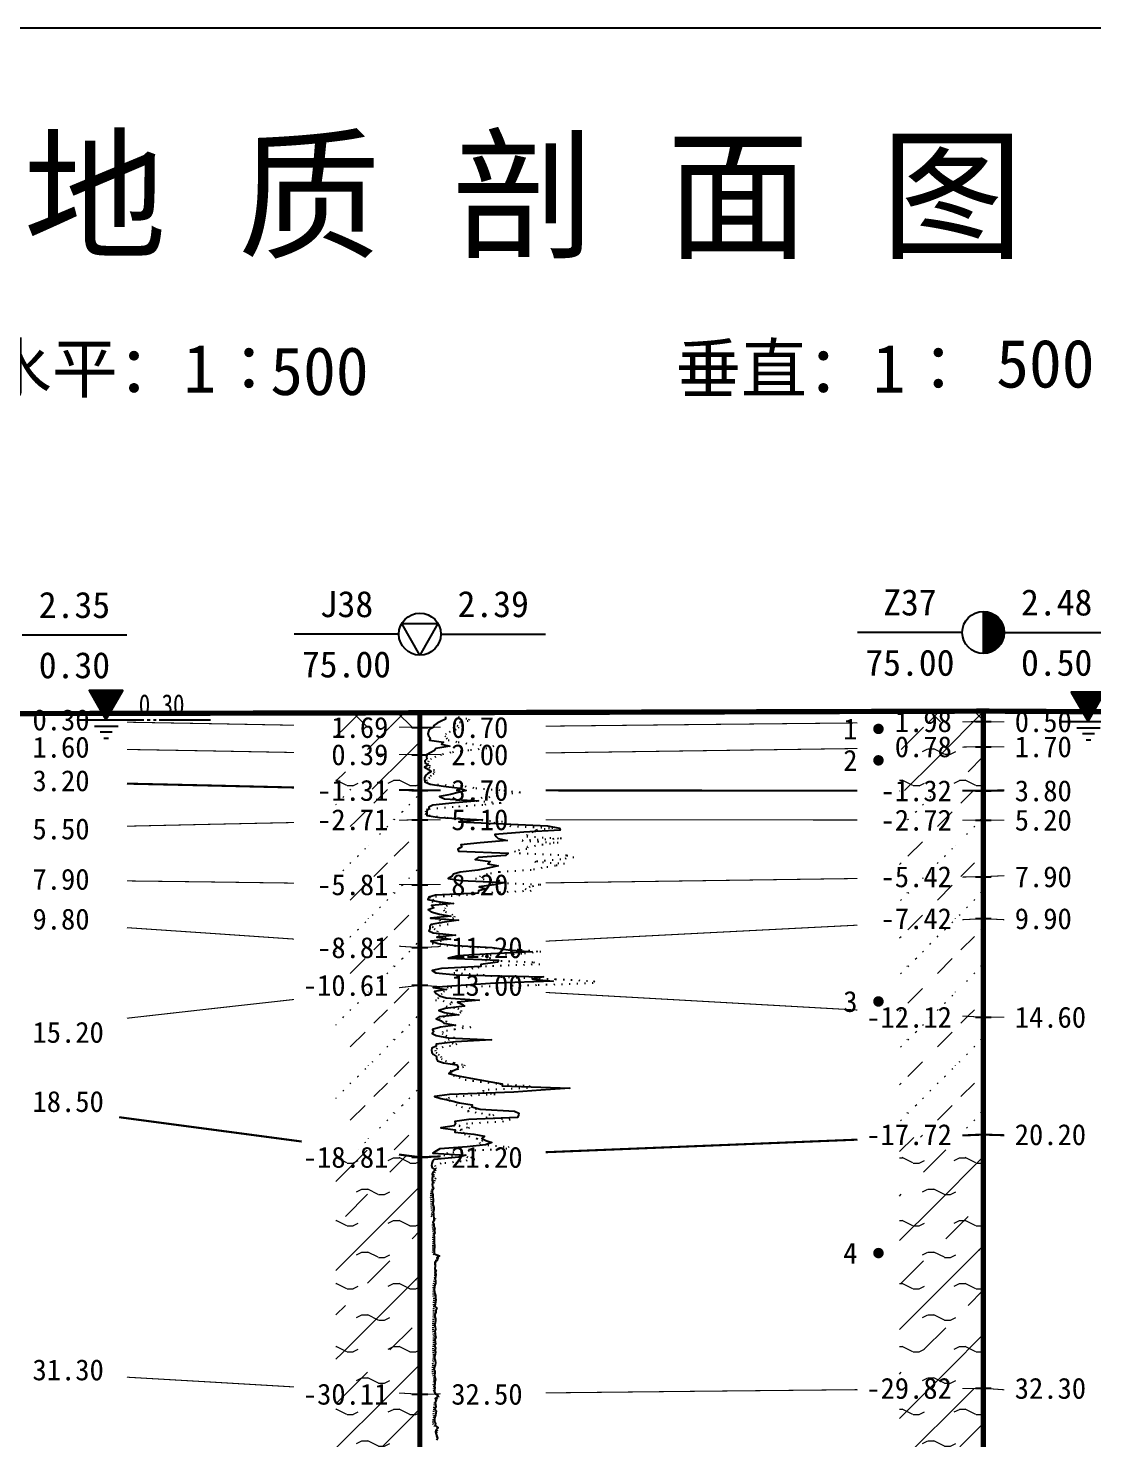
# Model space of a CAD drawing. Extents: x -37 to 3540, y -1485 to 297.
# Drawn here: x 1646.9 to 1748.4, y -149.6 to -15 of the extents above; entities that cross this region are included whole.
import ezdxf
from ezdxf.enums import TextEntityAlignment as Align

# ---------------------------------------------------------------- set-up
doc = ezdxf.new("R2010")
doc.units = 0
doc.linetypes.add('DOT', pattern=[6.35, 0, -6.35])
doc.layers.get('0').update_dxf_attribs({"linetype": 'CONTINUOUS'})
for name, color, linetype in [('CURVE', 200, 'CONTINUOUS'), ('FRAME', 7, 'CONTINUOUS'), ('HOLE', 41, 'CONTINUOUS'), ('SAMPLE', 1, 'CONTINUOUS'), ('STRATUM', 241, 'CONTINUOUS')]:
    doc.layers.add(name, color=color, linetype=linetype)
doc.layers.add('HATCH', color=7, linetype='CONTINUOUS', lineweight=13)
doc.styles.add('ST', font='')
doc.styles.get('ST').set_extended_font_data('SimSun')
pattern_1 = [(45, (1478.7585, -297), (-2.12132, 2.12132), [10, 0]), (135, (1478.7585, -297), (-2.12132, -2.12132), [10, 0])]
pattern_2 = [(45, (1478.7585, -297), (-4.24264, 4.24264), [10, 0]), (45, (1479.8195, -300.182), (-2.12132, 6.36396), [3, -3])]
pattern_3 = [(45, (1478.7585, -297), (-4.24264, 4.24264), [10, 0]), (45, (1479.8195, -300.182), (-2.12132, 6.36396), [3, -3]), (26.565, (1479.8326, -297.2536), (5.999823, 5.999812), [0.567, -12.849]), (0, (1479.2656, -297.2536), (0, 6), [0.567, -5.433]), (26.565, (1477.1772, -297), (5.999823, 5.999812), [0.567, -12.849]), (0, (1477.6843, -296.7464), (0, 6), [0.567, -5.433]), (153.435, (1479.2656, -297.2536), (-5.999818, -5e-06), [1.134, -12.2826]), (26.565, (1482.8326, -294.2536), (5.999823, 5.999812), [0.567, -12.849]), (0, (1482.2656, -294.2536), (0, 6), [0.567, -5.433]), (26.565, (1480.1772, -294), (5.999823, 5.999812), [0.567, -12.849]), (0, (1480.6843, -293.7464), (0, 6), [0.567, -5.433]), (153.435, (1482.2656, -294.2536), (-5.999818, -5e-06), [1.134, -12.2826])]
pattern_4 = [(45, (1478.7585, -297), (-7e-07, 6.99998), [1.97196, -7.92754]), (45, (1481.5713, -294.171), (-7e-07, 6.99998), [1.99367, -7.90583]), (45, (1483.826, -291.918), (-7e-07, 6.99998), [1.81361, -8.08588]), (26.565, (1478.7585, -293.5), (7, 7), [0.0965, -15.55598]), (36.8699, (1479.4585, -292.8), (7, 7), [0.19775, -34.80225]), (315, (1482.2585, -290.024), (6.99998, 1e-06), [0.03305, -9.86644]), (26.565, (1482.2585, -297), (7, 7), [0.14475, -15.50773]), (26.565, (1482.9585, -296.3), (7, 7), [0.10528, -15.5472]), (90, (1483.3085, -295.95), (-7, -5e-07), [0.02877, -6.97123]), (26.565, (1483.6585, -295.6), (7, 7), [0.09101, -31.21394]), (36.8699, (1484.3585, -294.9), (7, 7), [0.11069, -34.88931]), (45, (1485.0585, -294.2), (-2e-07, 6.99998), [0.10911, -9.79038]), (315, (1485.6726, -293.452), (6.99998, 1e-06), [0.03305, -9.86644]), (36.8699, (1480.1585, -292.1), (7, 7), [0.10224, -34.89776]), (53.1301, (1480.8585, -291.4), (14, 21), [0.13438, -34.86562]), (53.1301, (1481.5585, -290.7), (14, 21), [0.12625, -34.87375])]
pattern_5 = [(45, (1478.7585, -297), (-2.12132, 2.12132), [10, 0]), (26.565, (1479.8326, -297.2536), (5.999823, 5.999812), [0.567, -12.849]), (0, (1479.2656, -297.2536), (0, 6), [0.567, -5.433]), (26.565, (1477.1772, -297), (5.999823, 5.999812), [0.567, -12.849]), (0, (1477.6843, -296.7464), (0, 6), [0.567, -5.433]), (153.435, (1479.2656, -297.2536), (-5.999818, -5e-06), [1.134, -12.2826]), (26.565, (1482.8326, -294.2536), (5.999823, 5.999812), [0.567, -12.849]), (0, (1482.2656, -294.2536), (0, 6), [0.567, -5.433]), (26.565, (1480.1772, -294), (5.999823, 5.999812), [0.567, -12.849]), (0, (1480.6843, -293.7464), (0, 6), [0.567, -5.433]), (153.435, (1482.2656, -294.2536), (-5.999818, -5e-06), [1.134, -12.2826])]

# ---------------------------------------------------------------- blocks, each defined once
blk = doc.blocks.new('图头_剖面图A3')
at = {"style": 'ST'}
for s, height, p in [('工 程 地 质 剖 面 图', 10, (-15.09, 10.79)), ('比例尺：水平：1∶            垂直：1∶', 4.6, (-11.5, -5.76))]:
    blk.add_text(s, height=height, dxfattribs=at).set_placement(p, align=Align.MIDDLE_CENTER)
for tag, height, p in [('01_剖面号', 10, (64.41, 11.39)), ('03＿纵向比例', 4.6, (50.43, -5.28)), ('02_横向比例', 4.6, (-18.82, -5.99))]:
    blk.add_attdef(tag, text='', height=height, dxfattribs=at).set_placement(p, align=Align.MIDDLE_LEFT)
blk = doc.blocks.new('H_cpt_hole')
for p, q in [((-1.73, 1), (1.73, 1)), ((0, -2), (-1.73, 1)), ((1.73, 1), (0, -2))]:
    blk.add_line(p, q)
blk.add_circle((0, 0), 2)
blk = doc.blocks.new('H_sam_hole')
blk.add_line((0, 2), (0, -2))
at = {"const_width": 2}
blk.add_lwpolyline([(0, -1, 0.414214), (1, 0, 0.414214), (0, 1, 1)], format="xyb", dxfattribs=at)
blk.add_circle((0, 0), 2)
blk = doc.blocks.new('SampleSoilUndisturbed')
at = {"const_width": 0.5}
blk.add_lwpolyline([(-0.25, 0, 1), (0.25, 0, 1)], format="xyb", close=True, dxfattribs=at)
blk = doc.blocks.new('Gwl')
blk.add_lwpolyline([(0, 0, 0, 3.22, 0), (0, 2.79, 3.22, 3.22, 0)], format="xyseb")
blk.add_lwpolyline([(0, 0), (1.61, 2.79), (-1.61, 2.79)], close=True)
for points in [[(-2.63, 0), (3.61, 0)], [(3.93, 0), (4.21, 0)], [(4.53, 0), (4.8, 0)], [(5.09, 0), (9.99, 0)], [(-1.09, -0.61), (1.16, -0.61)], [(-0.54, -1.14), (0.61, -1.14)], [(-0.19, -1.74), (0.26, -1.74)]]:
    blk.add_lwpolyline(points)
at = {"style": 'ST', "width": 0.8}
blk.add_attdef('*GWL', (3.14, 0.45), '', height=2, dxfattribs=at)

msp = doc.modelspace()

# ---------------------------------------------------------------- hatches: boundary and pattern name
at = {"layer": 'HATCH'}
h = msp.add_hatch(dxfattribs=at)
h.set_pattern_fill('STT', color=50, style=0)
h.set_pattern_definition(pattern_1)
h.paths.add_polyline_path([(1684.21, -80.3), (1676.21, -80.32), (1676.21, -81.56), (1684.21, -81.7)])
h.paths.add_polyline_path([(1675, -83.19), (1681.7, -83.19), (1681.7, -80.26), (1675, -80.26)], flags=9)
h = msp.add_hatch(dxfattribs=at)
h.set_pattern_fill('FZNT', color=32, style=0)
h.set_pattern_definition(pattern_2)
h.paths.add_polyline_path([(1684.21, -81.7), (1676.21, -81.56), (1676.21, -84.16), (1684.21, -84.3)])
h.paths.add_polyline_path([(1675, -85.79), (1681.7, -85.79), (1681.7, -82.86), (1675, -82.86)], flags=9)
h.paths.add_polyline_path([(1675, -83.19), (1681.7, -83.19), (1681.7, -80.26), (1675, -80.26)], flags=9)
h = msp.add_hatch(dxfattribs=at)
h.set_pattern_fill('STT', color=50, style=0)
h.set_pattern_definition(pattern_1)
h.paths.add_polyline_path([(1737.96, -80.14), (1729.96, -80.16), (1729.96, -81.22), (1737.96, -81.14)])
h.paths.add_polyline_path([(1728.76, -82.63), (1735.45, -82.63), (1735.45, -79.7), (1728.76, -79.7)], flags=9)
h = msp.add_hatch(dxfattribs=at)
h.set_pattern_fill('FZNT', color=32, style=0)
h.set_pattern_definition(pattern_2)
h.paths.add_polyline_path([(1737.96, -81.14), (1729.96, -81.22), (1729.96, -83.65), (1737.96, -83.54)])
h.paths.add_polyline_path([(1728.76, -85.03), (1735.45, -85.03), (1735.45, -82.1), (1728.76, -82.1)], flags=9)
h.paths.add_polyline_path([(1728.76, -82.63), (1735.45, -82.63), (1735.45, -79.7), (1728.76, -79.7)], flags=9)
h = msp.add_hatch(dxfattribs=at)
h.set_pattern_fill('YNFNT', color=251, style=0)
h.set_pattern_definition(pattern_3)
h.paths.add_polyline_path([(1684.21, -84.3), (1676.21, -84.16), (1676.21, -87.52), (1684.21, -87.7)])
h.paths.add_polyline_path([(1673.57, -89.19), (1681.7, -89.19), (1681.7, -86.26), (1673.57, -86.26)], flags=9)
h.paths.add_polyline_path([(1675, -85.79), (1681.7, -85.79), (1681.7, -82.86), (1675, -82.86)], flags=9)
h = msp.add_hatch(dxfattribs=at)
h.set_pattern_fill('YNFNT', color=251, style=0)
h.set_pattern_definition(pattern_3)
h.paths.add_polyline_path([(1737.96, -83.54), (1729.96, -83.65), (1729.96, -87.73), (1737.96, -87.74)])
h.paths.add_polyline_path([(1727.33, -89.23), (1735.45, -89.23), (1735.45, -86.3), (1727.33, -86.3)], flags=9)
h.paths.add_polyline_path([(1728.76, -85.03), (1735.45, -85.03), (1735.45, -82.1), (1728.76, -82.1)], flags=9)
h = msp.add_hatch(dxfattribs=at)
h.set_pattern_fill('SZFT', color=52, style=0)
h.set_pattern_definition(pattern_4)
h.paths.add_polyline_path([(1684.21, -87.7), (1676.21, -87.52), (1676.21, -90.68), (1684.21, -90.5)])
h.paths.add_polyline_path([(1673.57, -91.99), (1681.69, -91.99), (1681.69, -89.07), (1673.57, -89.07)], flags=9)
h.paths.add_polyline_path([(1673.57, -89.19), (1681.7, -89.19), (1681.7, -86.26), (1673.57, -86.26)], flags=9)
h = msp.add_hatch(dxfattribs=at)
h.set_pattern_fill('SZFT', color=52, style=0)
h.set_pattern_definition(pattern_4)
h.paths.add_polyline_path([(1737.96, -87.74), (1737.21, -87.74), (1729.96, -87.74), (1729.96, -90.53), (1737.96, -90.54)])
h.paths.add_polyline_path([(1727.33, -92.02), (1735.45, -92.02), (1735.45, -89.12), (1727.33, -89.12)], flags=9)
h.paths.add_polyline_path([(1727.33, -89.23), (1735.45, -89.23), (1735.45, -86.3), (1727.33, -86.3)], flags=9)
h = msp.add_hatch(dxfattribs=at)
h.set_pattern_fill('SZFT', color=52, style=0)
h.set_pattern_definition(pattern_4)
h.paths.add_polyline_path([(1684.21, -90.5), (1676.21, -90.68), (1676.21, -96.6), (1684.21, -96.7)])
h.paths.add_polyline_path([(1673.57, -98.19), (1681.7, -98.19), (1681.7, -95.26), (1673.57, -95.26)], flags=9)
h.paths.add_polyline_path([(1673.57, -91.99), (1681.69, -91.99), (1681.69, -89.07), (1673.57, -89.07)], flags=9)
h = msp.add_hatch(dxfattribs=at)
h.set_pattern_fill('SZFT', color=52, style=0)
h.set_pattern_definition(pattern_4)
h.paths.add_polyline_path([(1737.96, -90.54), (1737.21, -90.54), (1729.96, -90.54), (1729.96, -96.05), (1737.96, -95.94)])
h.paths.add_polyline_path([(1727.33, -97.42), (1735.45, -97.42), (1735.45, -94.52), (1727.33, -94.52)], flags=9)
h.paths.add_polyline_path([(1727.33, -92.02), (1735.45, -92.02), (1735.45, -89.12), (1727.33, -89.12)], flags=9)
h = msp.add_hatch(dxfattribs=at)
h.set_pattern_fill('SZFT', color=52, style=0)
h.set_pattern_definition(pattern_4)
h.paths.add_polyline_path([(1684.21, -96.7), (1676.21, -96.6), (1676.21, -102.16), (1684.21, -102.7)])
h.paths.add_polyline_path([(1673.57, -104.19), (1681.7, -104.19), (1681.7, -101.26), (1673.57, -101.26)], flags=9)
h.paths.add_polyline_path([(1673.57, -98.19), (1681.7, -98.19), (1681.7, -95.26), (1673.57, -95.26)], flags=9)
h = msp.add_hatch(dxfattribs=at)
h.set_pattern_fill('SZFT', color=52, style=0)
h.set_pattern_definition(pattern_4)
h.paths.add_polyline_path([(1737.96, -95.94), (1729.96, -96.05), (1729.96, -100.35), (1737.96, -99.94)])
h.paths.add_polyline_path([(1727.33, -101.42), (1735.45, -101.42), (1735.45, -98.52), (1727.33, -98.52)], flags=9)
h.paths.add_polyline_path([(1727.33, -97.42), (1735.45, -97.42), (1735.45, -94.52), (1727.33, -94.52)], flags=9)
h = msp.add_hatch(dxfattribs=at)
h.set_pattern_fill('SZFT', color=52, style=0)
h.set_pattern_definition(pattern_4)
h.paths.add_polyline_path([(1737.96, -99.94), (1729.96, -100.35), (1729.96, -108.89), (1737.96, -109.34)])
h.paths.add_polyline_path([(1725.9, -110.83), (1735.45, -110.83), (1735.45, -107.91), (1725.9, -107.91)], flags=9)
h.paths.add_polyline_path([(1727.33, -101.42), (1735.45, -101.42), (1735.45, -98.52), (1727.33, -98.52)], flags=9)
h = msp.add_hatch(dxfattribs=at)
h.set_pattern_fill('SZFT', color=52, style=0)
h.set_pattern_definition(pattern_4)
h.paths.add_polyline_path([(1684.21, -102.7), (1676.21, -102.16), (1676.21, -107.2), (1684.21, -106.3)])
h.paths.add_polyline_path([(1672.14, -107.79), (1681.7, -107.79), (1681.7, -104.86), (1672.14, -104.86)], flags=9)
h.paths.add_polyline_path([(1673.57, -104.19), (1681.7, -104.19), (1681.7, -101.26), (1673.57, -101.26)], flags=9)
h = msp.add_hatch(dxfattribs=at)
h.set_pattern_fill('SZFT', color=52, style=0)
h.set_pattern_definition(pattern_4)
h.paths.add_polyline_path([(1684.21, -106.3), (1676.21, -107.2), (1676.21, -121.64), (1684.21, -122.7)])
h.paths.add_polyline_path([(1672.14, -124.19), (1681.7, -124.19), (1681.7, -121.26), (1672.14, -121.26)], flags=9)
h.paths.add_polyline_path([(1672.14, -107.79), (1681.7, -107.79), (1681.7, -104.86), (1672.14, -104.86)], flags=9)
h = msp.add_hatch(dxfattribs=at)
h.set_pattern_fill('SZFT', color=52, style=0)
h.set_pattern_definition(pattern_4)
h.paths.add_polyline_path([(1737.96, -109.34), (1729.96, -108.89), (1729.96, -120.86), (1737.96, -120.54)])
h.paths.add_polyline_path([(1725.9, -122.03), (1735.45, -122.03), (1735.45, -119.11), (1725.9, -119.11)], flags=9)
h.paths.add_polyline_path([(1725.9, -110.83), (1735.45, -110.83), (1735.45, -107.91), (1725.9, -107.91)], flags=9)
h = msp.add_hatch(dxfattribs=at)
h.set_pattern_fill('YNFNT', color=251, style=0)
h.set_pattern_definition(pattern_3)
h.paths.add_polyline_path([(1737.96, -120.54), (1729.96, -120.86), (1729.96, -144.82), (1737.96, -144.74)])
h.paths.add_polyline_path([(1725.89, -146.23), (1735.45, -146.23), (1735.45, -143.3), (1725.89, -143.3)], flags=9)
h.paths.add_polyline_path([(1725.9, -122.03), (1735.45, -122.03), (1735.45, -119.11), (1725.9, -119.11)], flags=9)
h = msp.add_hatch(dxfattribs=at)
h.set_pattern_fill('YNFNT', color=251, style=0)
h.set_pattern_definition(pattern_3)
h.paths.add_polyline_path([(1684.21, -122.7), (1676.21, -121.64), (1676.21, -144.84), (1684.21, -145.3)])
h.paths.add_polyline_path([(1672.14, -146.79), (1681.7, -146.79), (1681.7, -143.86), (1672.14, -143.86)], flags=9)
h.paths.add_polyline_path([(1672.14, -124.19), (1681.7, -124.19), (1681.7, -121.26), (1672.14, -121.26)], flags=9)
h = msp.add_hatch(dxfattribs=at)
h.set_pattern_fill('YNNT', color=251, style=0)
h.set_pattern_definition(pattern_5)
h.paths.add_polyline_path([(1684.21, -145.3), (1676.21, -144.84), (1676.21, -157.04), (1684.21, -157.1)])
h.paths.add_polyline_path([(1672.14, -158.59), (1681.7, -158.59), (1681.7, -155.66), (1672.14, -155.66)], flags=9)
h.paths.add_polyline_path([(1672.14, -146.79), (1681.7, -146.79), (1681.7, -143.86), (1672.14, -143.86)], flags=9)
h = msp.add_hatch(dxfattribs=at)
h.set_pattern_fill('YNNT', color=251, style=0)
h.set_pattern_definition(pattern_5)
h.paths.add_polyline_path([(1737.96, -144.74), (1729.96, -144.82), (1729.96, -154.07), (1737.96, -153.54)])
h.paths.add_polyline_path([(1725.89, -155.03), (1735.45, -155.03), (1735.45, -152.1), (1725.89, -152.1)], flags=9)
h.paths.add_polyline_path([(1725.89, -146.23), (1735.45, -146.23), (1735.45, -143.3), (1725.89, -143.3)], flags=9)

# ---------------------------------------------------------------- linework, layer by layer
at = {"layer": 'CURVE', "color": 30, "linetype": 'Continuous'}
msp.add_lwpolyline([(1686.67, -80.7), (1686.67, -80.9), (1686.24, -81.1), (1685.85, -81.3), (1685.56, -81.5), (1685.49, -81.7), (1685.09, -81.9), (1685.04, -82.1), (1684.97, -82.3), (1685.04, -82.5), (1685.19, -82.7), (1685.13, -82.9), (1686.48, -83.1), (1686.28, -83.3), (1687.07, -83.5), (1685.73, -83.7), (1685.6, -83.9), (1685.25, -84.1), (1684.84, -84.3), (1684.83, -84.5), (1684.88, -84.7), (1684.69, -84.9), (1684.72, -85.1), (1684.99, -85.3), (1684.65, -85.5), (1685.02, -85.7), (1685.28, -85.9), (1684.96, -86.1), (1684.74, -86.3), (1684.66, -86.5), (1684.66, -86.7), (1684.68, -86.9), (1685.18, -87.1), (1686.48, -87.3), (1688.04, -87.5), (1688.64, -87.7), (1687.86, -87.9), (1687.12, -88.1), (1686.09, -88.3), (1686.56, -88.5), (1689.81, -88.7), (1687.58, -88.9), (1685.46, -89.1), (1685.07, -89.3), (1685.04, -89.5), (1684.89, -89.7), (1684.88, -89.9), (1684.88, -90.1), (1686.07, -90.3), (1690.18, -90.5), (1687.93, -90.7), (1692.2, -90.9), (1696.4, -91.1), (1697.53, -91.3), (1697.6, -91.5), (1694.12, -91.7), (1691.35, -91.9), (1691.48, -92.1), (1691.69, -92.3), (1692.55, -92.5), (1689.98, -92.7), (1688.12, -92.9), (1688.23, -93.1), (1687.82, -93.3), (1687.91, -93.5), (1692.63, -93.7), (1692.39, -93.9), (1689.76, -94.1), (1689.48, -94.3), (1690.93, -94.5), (1690.69, -94.7), (1691.67, -94.9), (1690.85, -95.1), (1689.73, -95.3), (1688.05, -95.5), (1687.43, -95.7), (1687.3, -95.9), (1686.92, -96.1), (1688.13, -96.3), (1692.39, -96.5), (1691.26, -96.7), (1689.87, -96.9), (1690.55, -97.1), (1689.81, -97.3), (1689.77, -97.5), (1685.7, -97.7), (1685.06, -97.9), (1684.96, -98.1), (1685.93, -98.3), (1687.42, -98.5), (1685.32, -98.7), (1685.54, -98.9), (1685.01, -99.1), (1685.28, -99.3), (1686.1, -99.5), (1687.18, -99.7), (1685.23, -99.9), (1687.89, -100.1), (1686.33, -100.3), (1685.3, -100.5), (1685.15, -100.7), (1685.17, -100.9), (1685.06, -101.1), (1685.49, -101.3), (1687.61, -101.5), (1685.83, -101.7), (1687.12, -101.9), (1685.25, -102.1), (1685.97, -102.3), (1687.63, -102.5), (1691.11, -102.7), (1692.63, -102.9), (1694.91, -103.1), (1690.97, -103.3), (1687.82, -103.5), (1686.9, -103.7), (1691.7, -103.9), (1691.63, -104.1), (1690.04, -104.3), (1690.03, -104.5), (1686.28, -104.7), (1685.38, -104.9), (1685.73, -105.1), (1687.67, -105.3), (1696.01, -105.5), (1694.97, -105.7), (1696.93, -105.9), (1691.43, -106.1), (1688.6, -106.3), (1685.49, -106.5), (1686.76, -106.7), (1685.62, -106.9), (1685.79, -107.1), (1686.07, -107.3), (1686.73, -107.5), (1689.88, -107.7), (1687.81, -107.9), (1688.2, -108.1), (1688.46, -108.3), (1686.61, -108.5), (1686.03, -108.7), (1686.56, -108.9), (1687.92, -109.1), (1686.05, -109.3), (1685.77, -109.5), (1686.25, -109.7), (1686.51, -109.9), (1687.6, -110.1), (1686.19, -110.3), (1685.43, -110.5), (1685.56, -110.7), (1685.38, -110.9), (1685.78, -111.1), (1686.9, -111.3), (1691.05, -111.5), (1687.6, -111.7), (1685.76, -111.9), (1685.77, -112.1), (1685.36, -112.3), (1685.33, -112.5), (1685.35, -112.7), (1685.52, -112.9), (1685.8, -113.1), (1685.79, -113.3), (1685.9, -113.5), (1686.48, -113.7), (1687.75, -113.9), (1687.85, -114.1), (1687.77, -114.3), (1687.34, -114.5), (1686.98, -114.7), (1687.7, -114.9), (1688.69, -115.1), (1689.94, -115.3), (1690.97, -115.5), (1692.06, -115.7), (1692.06, -115.9), (1698.53, -116.1), (1695.74, -116.3), (1693.18, -116.5), (1687.03, -116.7), (1685.61, -116.9), (1686.21, -117.1), (1687.15, -117.3), (1687.99, -117.5), (1689.2, -117.7), (1689.17, -117.9), (1689.95, -118.1), (1693.24, -118.3), (1693.64, -118.5), (1693.63, -118.7), (1693.53, -118.9), (1688.88, -119.1), (1687.55, -119.3), (1687.6, -119.5), (1687.5, -119.7), (1686.22, -119.9), (1687.57, -120.1), (1687.54, -120.3), (1689.37, -120.5), (1690.39, -120.7), (1690.11, -120.9), (1690.49, -121.1), (1691.07, -121.3), (1690.46, -121.5), (1688.71, -121.7), (1686.12, -121.9), (1685.81, -122.1), (1685.46, -122.3), (1688.61, -122.5), (1687.93, -122.7), (1685.57, -122.9), (1685.41, -123.1), (1685.34, -123.3), (1685.33, -123.5), (1685.4, -123.7), (1685.68, -123.9), (1685.47, -124.1), (1685.37, -124.3), (1685.42, -124.5), (1685.4, -124.7), (1685.4, -124.9), (1685.45, -125.1), (1685.38, -125.3), (1685.41, -125.5), (1685.5, -125.7), (1685.39, -125.9), (1685.4, -126.1), (1685.44, -126.3), (1685.45, -126.5), (1685.47, -126.7), (1685.48, -126.9), (1685.46, -127.1), (1685.48, -127.3), (1685.54, -127.5), (1685.54, -127.7), (1685.48, -127.9), (1685.5, -128.1), (1685.52, -128.3), (1685.56, -128.5), (1685.56, -128.7), (1685.46, -128.9), (1685.56, -129.1), (1685.56, -129.3), (1685.64, -129.5), (1685.59, -129.7), (1685.64, -129.9), (1685.56, -130.1), (1685.59, -130.3), (1685.59, -130.5), (1685.57, -130.7), (1685.59, -130.9), (1685.61, -131.1), (1685.62, -131.3), (1685.59, -131.5), (1685.59, -131.7), (1685.57, -131.9), (1686.1, -132.1), (1685.82, -132.3), (1685.89, -132.5), (1685.64, -132.7), (1685.65, -132.9), (1685.67, -133.1), (1685.64, -133.3), (1685.76, -133.5), (1685.67, -133.7), (1685.75, -133.9), (1685.69, -134.1), (1685.68, -134.3), (1685.7, -134.5), (1685.71, -134.7), (1685.63, -134.9), (1685.62, -135.1), (1685.57, -135.3), (1685.6, -135.5), (1685.65, -135.7), (1685.69, -135.9), (1685.69, -136.1), (1685.73, -136.3), (1685.71, -136.5), (1685.67, -136.7), (1685.61, -136.9), (1685.83, -137.1), (1685.73, -137.3), (1685.72, -137.5), (1685.63, -137.7), (1685.63, -137.9), (1685.69, -138.1), (1685.71, -138.3), (1685.68, -138.5), (1685.6, -138.7), (1685.68, -138.9), (1685.69, -139.1), (1685.65, -139.3), (1685.66, -139.5), (1685.68, -139.7), (1685.73, -139.9), (1685.65, -140.1), (1685.67, -140.3), (1685.71, -140.5), (1685.61, -140.7), (1685.69, -140.9), (1685.63, -141.1), (1685.69, -141.3), (1685.66, -141.5), (1685.62, -141.7), (1685.61, -141.9), (1685.66, -142.1), (1685.69, -142.3), (1685.66, -142.5), (1685.61, -142.7), (1685.56, -142.9), (1685.64, -143.1), (1685.65, -143.3), (1685.61, -143.5), (1685.64, -143.7), (1685.71, -143.9), (1685.64, -144.1), (1685.64, -144.3), (1685.62, -144.5), (1685.65, -144.7), (1685.62, -144.9), (1685.62, -145.1), (1685.75, -145.3), (1685.96, -145.5), (1685.66, -145.7), (1685.77, -145.9), (1685.67, -146.1), (1685.71, -146.3), (1685.74, -146.5), (1685.65, -146.7), (1685.77, -146.9), (1685.74, -147.1), (1685.7, -147.3), (1685.63, -147.5), (1685.62, -147.7), (1685.6, -147.9), (1685.69, -148.1), (1685.67, -148.3), (1685.96, -148.5), (1685.77, -148.7), (1685.71, -148.9), (1685.78, -149.1), (1685.82, -149.3), (1685.88, -149.5), (1685.8, -149.7)], dxfattribs=at)
at = {"layer": 'CURVE', "color": 100, "linetype": 'DOT', "ltscale": 0.1}
msp.add_lwpolyline([(1687.87, -80.7), (1688.91, -80.9), (1688.82, -81.1), (1687.54, -81.3), (1687.75, -81.5), (1687.94, -81.7), (1687.66, -81.9), (1687.11, -82.1), (1686.73, -82.3), (1686.59, -82.5), (1686.76, -82.7), (1686.91, -82.9), (1687.87, -83.1), (1689.23, -83.3), (1691.27, -83.5), (1690.61, -83.7), (1688.89, -83.9), (1687.18, -84.1), (1686.29, -84.3), (1685.73, -84.5), (1685.3, -84.7), (1685.04, -84.9), (1684.94, -85.1), (1685.17, -85.3), (1685.06, -85.5), (1685.53, -85.7), (1685.58, -85.9), (1685.53, -86.1), (1685.29, -86.3), (1685.15, -86.5), (1684.82, -86.7), (1684.87, -86.9), (1685.15, -87.1), (1688.54, -87.3), (1689.55, -87.5), (1692.21, -87.7), (1693.82, -87.9), (1692.35, -88.1), (1691.62, -88.3), (1689.3, -88.5), (1689.59, -88.7), (1691.97, -88.9), (1690.21, -89.1), (1687.4, -89.3), (1684.93, -89.5), (1684.78, -89.7), (1684.71, -89.9), (1685.08, -90.1), (1686.77, -90.3), (1689.38, -90.5), (1692.11, -90.7), (1690.81, -90.9), (1692.8, -91.1), (1696.9, -91.3), (1695.26, -91.5), (1695, -91.7), (1694.45, -91.9), (1694.41, -92.1), (1697.71, -92.3), (1693.98, -92.5), (1697.4, -92.7), (1695.96, -92.9), (1694.48, -93.1), (1694.43, -93.3), (1693.25, -93.5), (1693.7, -93.7), (1698.22, -93.9), (1698.89, -94.1), (1697.65, -94.3), (1695.17, -94.5), (1698.02, -94.7), (1697.14, -94.9), (1695.87, -95.1), (1694.83, -95.3), (1691.78, -95.5), (1690.67, -95.7), (1689.98, -95.9), (1689.52, -96.1), (1691.84, -96.3), (1691.09, -96.5), (1695.76, -96.7), (1694.73, -96.9), (1694.26, -97.1), (1694.84, -97.3), (1690.22, -97.5), (1688.75, -97.7), (1685.13, -97.9), (1685.51, -98.1), (1685.38, -98.3), (1686.3, -98.5), (1686.82, -98.7), (1686.64, -98.9), (1686.51, -99.1), (1686.65, -99.3), (1687.26, -99.5), (1687.51, -99.7), (1687.42, -99.9), (1686.08, -100.1), (1686.17, -100.3), (1686.92, -100.5), (1685.41, -100.7), (1685.59, -100.9), (1685.9, -101.1), (1685.82, -101.3), (1686, -101.5), (1686.68, -101.7), (1686.37, -101.9), (1686.24, -102.1), (1685.38, -102.3), (1686.77, -102.5), (1690.55, -102.7), (1693.86, -102.9), (1695.75, -103.1), (1693.94, -103.3), (1690.13, -103.5), (1690.95, -103.7), (1690.48, -103.9), (1695.04, -104.1), (1695.66, -104.3), (1690.57, -104.5), (1689.28, -104.7), (1687.68, -104.9), (1687.44, -105.1), (1690.26, -105.3), (1691.93, -105.5), (1697.16, -105.7), (1700.86, -105.9), (1700.75, -106.1), (1695.33, -106.3), (1686.92, -106.5), (1686.33, -106.7), (1686.54, -106.9), (1686.3, -107.1), (1686.12, -107.3), (1685.98, -107.5), (1685.71, -107.7), (1687.26, -107.9), (1687.16, -108.1), (1686.73, -108.3), (1687.84, -108.5), (1688.16, -108.7), (1688.12, -108.9), (1686.88, -109.1), (1686.53, -109.3), (1686.06, -109.5), (1686.73, -109.7), (1686.69, -109.9), (1687.55, -110.1), (1689.07, -110.3), (1687.56, -110.5), (1686.41, -110.7), (1686.33, -110.9), (1686.7, -111.1), (1687.55, -111.3), (1687.02, -111.5), (1686.57, -111.7), (1687.73, -111.9), (1687.15, -112.1), (1685.86, -112.3), (1685.68, -112.5), (1685.74, -112.7), (1685.97, -112.9), (1686.2, -113.1), (1686.26, -113.3), (1686.65, -113.5), (1687.47, -113.7), (1688.48, -113.9), (1688.36, -114.1), (1687.91, -114.3), (1687.1, -114.5), (1687.19, -114.7), (1687.43, -114.9), (1687.95, -115.1), (1688.52, -115.3), (1690, -115.5), (1691.85, -115.7), (1694.72, -115.9), (1694.49, -116.1), (1690.26, -116.3), (1690.21, -116.5), (1691.38, -116.7), (1687.77, -116.9), (1686.71, -117.1), (1687.02, -117.3), (1687.87, -117.5), (1687.66, -117.7), (1688.18, -117.9), (1689.62, -118.1), (1688.76, -118.3), (1690.08, -118.5), (1691.28, -118.7), (1690.54, -118.9), (1692.83, -119.1), (1692.19, -119.3), (1688.75, -119.5), (1687.95, -119.7), (1688.95, -119.9), (1688.03, -120.1), (1688.34, -120.3), (1688.48, -120.5), (1688.88, -120.7), (1689.65, -120.9), (1690.18, -121.1), (1689.9, -121.3), (1689.95, -121.5), (1692.69, -121.7), (1692.5, -121.9), (1688.92, -122.1), (1686.87, -122.3), (1686.49, -122.5), (1689.05, -122.7), (1689.44, -122.9), (1688.14, -123.1), (1686.23, -123.3), (1685.65, -123.5), (1685.71, -123.7), (1685.73, -123.9), (1685.62, -124.1), (1685.53, -124.3), (1685.49, -124.5), (1685.74, -124.7), (1685.61, -124.9), (1685.57, -125.1), (1685.38, -125.3), (1685.49, -125.5), (1685.4, -125.7), (1685.33, -125.9), (1685.25, -126.1), (1685.26, -126.3), (1685.24, -126.5), (1685.27, -126.7), (1685.29, -126.9), (1685.29, -127.1), (1685.29, -127.3), (1685.33, -127.5), (1685.33, -127.7), (1685.41, -127.9), (1685.38, -128.1), (1685.27, -128.3), (1685.68, -128.5), (1685.59, -128.7), (1685.5, -128.9), (1685.42, -129.1), (1685.43, -129.3), (1685.45, -129.5), (1685.46, -129.7), (1685.51, -129.9), (1685.5, -130.1), (1685.45, -130.3), (1685.47, -130.5), (1685.45, -130.7), (1685.49, -130.9), (1685.46, -131.1), (1685.46, -131.3), (1685.45, -131.5), (1685.42, -131.7), (1685.48, -131.9), (1685.9, -132.1), (1686, -132.3), (1685.78, -132.5), (1685.69, -132.7), (1685.66, -132.9), (1685.68, -133.1), (1685.65, -133.3), (1685.63, -133.5), (1685.63, -133.7), (1685.64, -133.9), (1685.62, -134.1), (1685.65, -134.3), (1685.58, -134.5), (1685.53, -134.7), (1685.5, -134.9), (1685.49, -135.1), (1685.5, -135.3), (1685.5, -135.5), (1685.49, -135.7), (1685.49, -135.9), (1685.53, -136.1), (1685.56, -136.3), (1685.51, -136.5), (1685.51, -136.7), (1685.54, -136.9), (1685.52, -137.1), (1685.51, -137.3), (1685.51, -137.5), (1685.5, -137.7), (1685.5, -137.9), (1685.49, -138.1), (1685.49, -138.3), (1685.46, -138.5), (1685.47, -138.7), (1685.45, -138.9), (1685.45, -139.1), (1685.45, -139.3), (1685.49, -139.5), (1685.55, -139.7), (1685.5, -139.9), (1685.5, -140.1), (1685.51, -140.3), (1685.52, -140.5), (1685.49, -140.7), (1685.45, -140.9), (1685.48, -141.1), (1685.47, -141.3), (1685.51, -141.5), (1685.51, -141.7), (1685.49, -141.9), (1685.49, -142.1), (1685.43, -142.3), (1685.45, -142.5), (1685.42, -142.7), (1685.41, -142.9), (1685.43, -143.1), (1685.42, -143.3), (1685.48, -143.5), (1685.53, -143.7), (1685.55, -143.9), (1685.55, -144.1), (1685.49, -144.3), (1685.53, -144.5), (1685.54, -144.7), (1685.51, -144.9), (1685.63, -145.1), (1685.78, -145.3), (1685.98, -145.5), (1685.91, -145.7), (1685.74, -145.9), (1685.62, -146.1), (1685.62, -146.3), (1685.53, -146.5), (1685.55, -146.7), (1685.51, -146.9), (1685.49, -147.1), (1685.51, -147.3), (1685.55, -147.5), (1685.49, -147.7), (1685.46, -147.9), (1685.44, -148.1), (1685.53, -148.3), (1685.87, -148.5), (1685.87, -148.7), (1685.8, -148.9), (1685.77, -149.1), (1685.8, -149.3), (1685.87, -149.5), (1685.97, -149.7)], dxfattribs=at)
at = {"layer": 'FRAME', "linetype": 'Continuous'}
msp.add_line((2043.15, -15), (1342.94, -15), dxfattribs=at)
at = {"layer": 'HOLE', "linetype": 'Continuous'}
for points in [[(1735.96, -72.64), (1725.96, -72.64)], [(1739.96, -72.64), (1749.96, -72.64)], [(1646.26, -72.88), (1656.26, -72.88)], [(1682.21, -72.8), (1672.21, -72.8)], [(1686.21, -72.8), (1696.21, -72.8)], [(1683.46, -81.7), (1684.96, -81.7)], [(1737.21, -81.14), (1738.71, -81.14)], [(1683.46, -84.3), (1684.96, -84.3)], [(1737.21, -83.54), (1738.71, -83.54)], [(1683.46, -87.7), (1684.96, -87.7)], [(1737.21, -87.74), (1738.71, -87.74)], [(1683.46, -90.5), (1684.96, -90.5)], [(1737.21, -90.54), (1738.71, -90.54)], [(1683.46, -96.7), (1684.96, -96.7)], [(1737.21, -95.94), (1738.71, -95.94)], [(1737.21, -99.94), (1738.71, -99.94)], [(1683.46, -102.7), (1684.96, -102.7)], [(1683.46, -106.3), (1684.96, -106.3)], [(1737.21, -109.34), (1738.71, -109.34)], [(1737.21, -120.54), (1738.71, -120.54)], [(1683.46, -122.7), (1684.96, -122.7)], [(1683.46, -145.3), (1684.96, -145.3)], [(1737.21, -144.74), (1738.71, -144.74)]]:
    msp.add_lwpolyline(points, dxfattribs=at)
at = {"layer": 'HOLE', "linetype": 'Continuous', "const_width": 0.5}
for points in [[(1684.21, -80.3), (1684.21, -229)], [(1737.96, -80.14), (1737.96, -230.14)]]:
    msp.add_lwpolyline(points, dxfattribs=at)
at = {"layer": 'STRATUM', "linetype": 'Continuous'}
for points, const_width in [([(1642.26, -80.4), (1644.26, -80.38), (1656.26, -80.36)], 0.5), ([(1656.26, -80.36), (1684.21, -80.3), (1735.96, -80.15)], 0.5), ([(1735.96, -80.15), (1737.96, -80.14), (1749.96, -80.21)], 0.5), ([(1656.26, -81.2), (1664.23, -81.34), (1672.21, -81.49)], 0.1), ([(1682.21, -81.67), (1684.21, -81.7), (1686.21, -81.68)], 0.1), ([(1696.21, -81.58), (1711.09, -81.42), (1725.96, -81.27)], 0.1), ([(1735.96, -81.16), (1737.96, -81.14), (1739.96, -81.17)], 0.1), ([(1656.26, -83.8), (1664.23, -83.94), (1672.21, -84.09)], 0.1), ([(1682.21, -84.27), (1684.21, -84.3), (1686.21, -84.28)], 0.1), ([(1696.21, -84.13), (1711.09, -83.92), (1725.96, -83.71)], 0.1), ([(1735.96, -83.57), (1737.96, -83.54), (1739.96, -83.54)], 0.1), ([(1656.26, -87.06), (1664.23, -87.24), (1672.21, -87.43)], 0.2), ([(1682.21, -87.66), (1684.21, -87.7), (1686.21, -87.71)], 0.2), ([(1696.21, -87.71), (1711.09, -87.72), (1725.96, -87.73)], 0.2), ([(1735.96, -87.74), (1737.96, -87.74), (1739.96, -87.71)], 0.2), ([(1656.26, -91.12), (1664.23, -90.94), (1672.21, -90.77)], 0.1), ([(1682.21, -90.55), (1684.21, -90.5), (1686.21, -90.51)], 0.1), ([(1696.21, -90.51), (1711.09, -90.52), (1725.96, -90.53)], 0.1), ([(1735.96, -90.54), (1737.96, -90.54), (1739.96, -90.55)], 0.1), ([(1656.26, -96.34), (1664.23, -96.44), (1672.21, -96.55)], 0.1), ([(1682.21, -96.68), (1684.21, -96.7), (1686.21, -96.68)], 0.1), ([(1696.21, -96.53), (1711.09, -96.32), (1725.96, -96.11)], 0.1), ([(1735.96, -95.97), (1737.96, -95.94), (1739.96, -95.84)], 0.1), ([(1656.26, -100.8), (1664.23, -101.34), (1672.21, -101.89)], 0.1), ([(1696.21, -102.09), (1711.09, -101.32), (1725.96, -100.56)], 0.1), ([(1735.96, -100.04), (1737.96, -99.94), (1739.96, -100.04)], 0.1), ([(1682.21, -102.57), (1684.21, -102.7), (1686.21, -102.6)], 0.1), ([(1682.21, -106.53), (1684.21, -106.3), (1686.21, -106.42)], 0.1), ([(1656.26, -109.44), (1664.23, -108.54), (1672.21, -107.65)], 0.1), ([(1696.21, -106.98), (1711.09, -107.82), (1725.96, -108.66)], 0.1), ([(1735.96, -109.23), (1737.96, -109.34), (1739.96, -109.35)], 0.1), ([(1655.52, -118.88), (1664.23, -120.04), (1672.94, -121.2)], 0.2), ([(1696.21, -122.22), (1711.09, -121.62), (1725.96, -121.02)], 0.2), ([(1735.96, -120.62), (1737.96, -120.54), (1739.96, -120.6)], 0.2), ([(1682.21, -122.44), (1684.21, -122.7), (1686.21, -122.62)], 0.2), ([(1656.26, -143.68), (1664.23, -144.14), (1672.21, -144.61)], 0.1), ([(1682.21, -145.19), (1684.21, -145.3), (1686.21, -145.28)], 0.1), ([(1696.21, -145.18), (1711.09, -145.02), (1725.96, -144.87)], 0.1), ([(1735.96, -144.76), (1737.96, -144.74), (1739.96, -144.88)], 0.1)]:
    msp.add_lwpolyline(points, dxfattribs=dict(at, const_width=const_width))

# ---------------------------------------------------------------- block references
at = {"layer": 'CURVE'}
for p, values in [((1654.26, -80.98), {'*GWL': '0.30'}), ((1747.96, -81.14), {'*GWL': '0.50'})]:
    msp.add_blockref('Gwl', p, dxfattribs=at).add_auto_attribs(values)
at = {"layer": 'FRAME'}
ref = msp.add_blockref('图头_剖面图A3', (1688.76, -41.7), dxfattribs=at)
ref.add_attrib('02_横向比例', '500', dxfattribs={"layer": '0', "height": 4.6, "style": 'ST'}).set_placement((1669.94, -47.69), align=Align.MIDDLE_LEFT)
ref.add_attrib('03＿纵向比例', '500', dxfattribs={"layer": '0', "height": 4.6, "style": 'ST'}).set_placement((1739.19, -46.98), align=Align.MIDDLE_LEFT)
at = {"layer": 'HOLE'}
for name, p in [('H_cpt_hole', (1684.21, -72.8)), ('H_sam_hole', (1737.96, -72.64))]:
    msp.add_blockref(name, p, dxfattribs=at)
at = {"layer": 'SAMPLE'}
for p in [(1727.96, -81.84), (1727.96, -84.84), (1727.96, -107.84), (1727.96, -131.84)]:
    msp.add_blockref('SampleSoilUndisturbed', p, dxfattribs=at)

# ---------------------------------------------------------------- texts
at = {"layer": 'HOLE', "style": 'ST'}
for s, p in [('Z37', (1730.96, -69.77)), ('2.48', (1744.96, -69.77)), ('2.35', (1651.26, -70.01)), ('J38', (1677.21, -69.93)), ('2.39', (1691.21, -69.93)), ('0.30', (1651.26, -75.76)), ('75.00', (1677.21, -75.68)), ('75.00', (1730.96, -75.52)), ('0.50', (1744.96, -75.52))]:
    msp.add_text(s, height=2.5, dxfattribs=at).set_placement(p, align=Align.MIDDLE_CENTER)
for s, p in [('0.30', (1647.26, -80.98)), ('0.70', (1687.21, -81.7)), ('0.50', (1740.96, -81.14)), ('1.60', (1647.26, -83.58)), ('2.00', (1687.21, -84.3)), ('1.70', (1740.96, -83.54)), ('3.20', (1647.26, -86.78)), ('3.70', (1687.21, -87.7)), ('3.80', (1740.96, -87.74)), ('5.10', (1687.21, -90.5)), ('5.20', (1740.96, -90.54)), ('5.50', (1647.26, -91.38)), ('7.90', (1647.26, -96.18)), ('7.90', (1740.96, -95.94)), ('8.20', (1687.21, -96.7)), ('9.80', (1647.26, -99.98)), ('9.90', (1740.96, -99.94)), ('11.20', (1687.21, -102.7)), ('13.00', (1687.21, -106.3)), ('14.60', (1740.96, -109.34)), ('15.20', (1647.26, -110.78)), ('18.50', (1647.26, -117.38)), ('20.20', (1740.96, -120.54)), ('21.20', (1687.21, -122.7)), ('31.30', (1647.26, -142.98)), ('32.30', (1740.96, -144.74)), ('32.50', (1687.21, -145.3))]:
    msp.add_text(s, height=2, dxfattribs=at).set_placement(p, align=Align.MIDDLE_LEFT)
for s, p in [('1.69', (1681.21, -81.7)), ('1.98', (1734.96, -81.14)), ('0.39', (1681.21, -84.3)), ('0.78', (1734.96, -83.54)), ('-1.31', (1681.21, -87.7)), ('-1.32', (1734.96, -87.74)), ('-2.71', (1681.21, -90.5)), ('-2.72', (1734.96, -90.54)), ('-5.42', (1734.96, -95.94)), ('-5.81', (1681.21, -96.7)), ('-7.42', (1734.96, -99.94)), ('-8.81', (1681.21, -102.7)), ('-10.61', (1681.21, -106.3)), ('-12.12', (1734.96, -109.34)), ('-17.72', (1734.96, -120.54)), ('-18.81', (1681.21, -122.7)), ('-29.82', (1734.96, -144.74)), ('-30.11', (1681.21, -145.3))]:
    msp.add_text(s, height=2, dxfattribs=at).set_placement(p, align=Align.MIDDLE_RIGHT)
at = {"layer": 'SAMPLE', "style": 'ST'}
for s, p in [('1', (1725.96, -81.84)), ('2', (1725.96, -84.84)), ('3', (1725.96, -107.84)), ('4', (1725.96, -131.84))]:
    msp.add_text(s, height=2, dxfattribs=at).set_placement(p, align=Align.MIDDLE_RIGHT)

doc.saveas('drawing.dxf')
